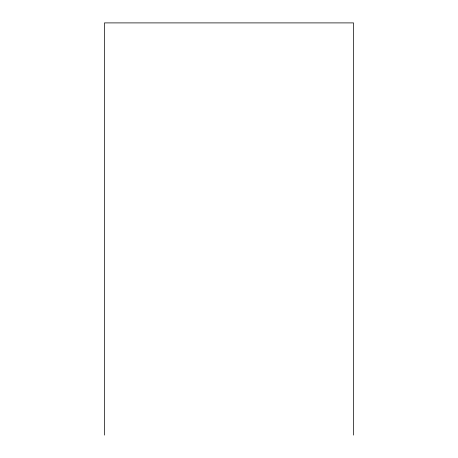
<?xml version="1.0" encoding="UTF-8"?>
<svg xmlns="http://www.w3.org/2000/svg" width="458" height="458" viewBox="0 0 458 458"><rect width="100%" height="100%" fill="white"/><g stroke="black" fill="none" stroke-linecap="round" stroke-linejoin="round"><path stroke-width="0.69" d="M353.547 435.1L353.547 22.9L104.453 22.9L104.453 435.1"/></g></svg>
